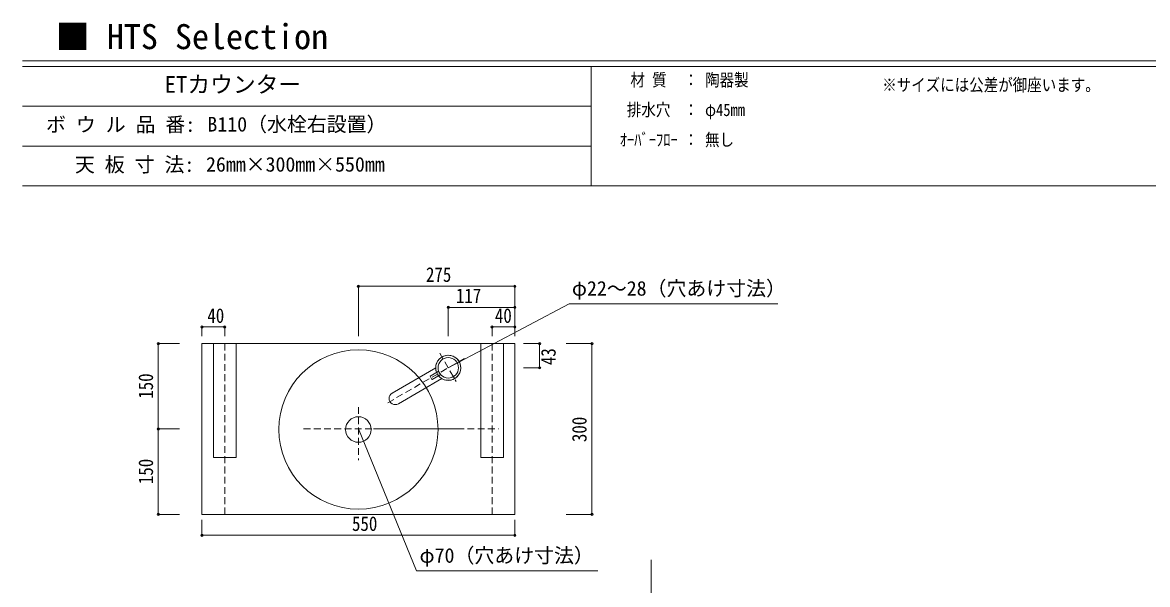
# Model space of a CAD drawing. Units: millimetres at full size, sheet at 1:10; details may follow other scales. Extents: x -749335 to 2004, y -1400 to 92633.
# Drawn here: x -2004 to -26, y 360 to 1347 of the extents above; entities that cross this region are included whole.
import ezdxf
from ezdxf.enums import TextEntityAlignment as Align

# ---------------------------------------------------------------- set-up
doc = ezdxf.new("R2010")
doc.units = ezdxf.units.MM
doc.header["$LTSCALE"] = 10
doc.header["$PDMODE"] = 32
doc.header["$PDSIZE"] = 4
doc.linetypes.add('DASHED1', pattern=[1.8, 1.2, -0.6])
for name, color, linetype, lineweight in [('2-0_アウトライン', 7, 'Continuous', 18), ('2-1_什器図', 7, 'Continuous', 15), ('F-0', 7, 'Continuous', 15)]:
    doc.layers.add(name, color=color, linetype=linetype, lineweight=lineweight)
doc.styles.add('ＭＳ ゴシック', font='')
doc.styles.get('ＭＳ ゴシック').set_extended_font_data('MS Gothic')

msp = doc.modelspace()

# ---------------------------------------------------------------- linework, layer by layer
at = {"layer": '2-0_アウトライン', "lineweight": 15}
for p, q in [((-1255.68, 740.67), (-1043.13, 853.21)), ((-1043.13, 853.21), (-676.47, 853.21)), ((-1156.26, 783.29), (-1688.65, 783.29)), ((-1668.65, 583.29), (-1668.65, 783.29)), ((-1668.65, 783.29), (-1628.65, 783.29)), ((-1628.65, 783.29), (-1628.65, 583.29)), ((-1198.65, 583.29), (-1198.65, 783.29)), ((-1198.65, 783.29), (-1158.65, 783.29)), ((-1158.65, 783.29), (-1158.65, 583.29)), ((-1277.68, 740.5), (-1354.25, 696.29)), ((-1287.66, 726.25), (-1273.42, 734.47)), ((-1266.83, 721.71), (-1343.4, 677.5)), ((-1287.69, 726.12), (-1284.29, 720.23)), ((-1284.16, 720.19), (-1269.92, 728.41)), ((-1244.68, 721.62), (-1246.68, 725.08)), ((-1311.77, 384.04), (-1413.65, 633.29)), ((-1386.82, 633.46), (-1228.55, 633.46)), ((-1628.65, 583.29), (-1668.65, 583.29)), ((-1158.65, 583.29), (-1198.65, 583.29)), ((-1311.77, 384.04), (-992.87, 384.04))]:
    msp.add_line(p, q, dxfattribs=at)
at = {"layer": '2-0_アウトライン', "color": 4, "lineweight": 9}
for p, q in [((-1255.65, 846.76), (-1255.65, 796.11)), ((-1138.65, 846.76), (-1255.65, 846.76)), ((-1138.65, 846.76), (-1138.65, 796.11)), ((-1765.43, 783.29), (-1728.15, 783.29)), ((-1765.43, 783.29), (-1765.43, 633.29)), ((-1003.1, 783.29), (-1048.56, 783.29)), ((-1003.1, 483.29), (-1003.1, 783.29)), ((-1765.43, 633.29), (-1765.43, 483.29)), ((-1765.43, 633.29), (-1728.15, 633.29)), ((-1765.43, 483.29), (-1728.15, 483.29)), ((-1003.1, 483.29), (-1048.56, 483.29))]:
    msp.add_line(p, q, dxfattribs=at)
at = {"layer": '2-0_アウトライン', "color": 4, "linetype": 'DASHED1', "lineweight": 9}
for p, q in [((-1648.65, 783.29), (-1648.65, 483.29)), ((-1178.65, 483.29), (-1178.65, 783.29)), ((-1270.59, 766.49), (-1241.97, 716.92)), ((-1413.65, 671.66), (-1413.65, 578.48)), ((-1509.94, 633.29), (-1167.12, 633.29))]:
    msp.add_line(p, q, dxfattribs=at)
at = {"layer": '2-0_アウトライン', "lineweight": 15}
for centre, radius in [((-1255.68, 740.67), 22), ((-1255.68, 740.67), 18), ((-1413.65, 632.29), 22.5)]:
    msp.add_circle(centre, radius, dxfattribs=at)
for centre, radius, start, end in [((-1255.68, 740.67), 22, 219.15413, 200.84587), ((-1273.92, 735.34), 1, 299.98431, 14.89927), ((-1287.61, 726.17), 0.1, 120, 210), ((-1284.21, 720.28), 0.1, 210, 300), ((-1269.42, 727.55), 1, 45.17918, 119.97949), ((-1348.82, 686.9), 10.85, 120, 300)]:
    msp.add_arc(centre, radius, start, end, dxfattribs=at)
at = {"layer": '2-0_アウトライン', "color": 6}
for p in [(-1255.65, 846.76), (-1138.65, 846.76), (-1765.43, 783.29), (-1003.1, 783.29), (-1765.43, 633.29), (-1765.43, 483.29), (-1003.1, 483.29)]:
    msp.add_point(p, dxfattribs=at)
at = {"layer": '2-1_什器図', "color": 4, "lineweight": 9}
for p, q in [((-1413.65, 883.84), (-1413.65, 796.11)), ((-1138.65, 883.84), (-1413.65, 883.84)), ((-1138.65, 883.84), (-1138.65, 796.11)), ((-1138.65, 846.76), (-1235.68, 846.76)), ((-1138.65, 846.76), (-1138.65, 796.11)), ((-1688.65, 812.56), (-1688.65, 796.11)), ((-1688.65, 812.56), (-1648.65, 812.56)), ((-1648.65, 812.56), (-1648.65, 796.11)), ((-1178.65, 812.56), (-1178.65, 796.11)), ((-1138.65, 812.56), (-1178.65, 812.56)), ((-1138.65, 812.56), (-1138.65, 796.11)), ((-1094.97, 783.29), (-1123.52, 783.29)), ((-1094.97, 783.29), (-1094.97, 740.67)), ((-1094.97, 740.67), (-1123.52, 740.67)), ((-1688.65, 446.43), (-1688.65, 473.71)), ((-1138.65, 446.43), (-1138.65, 473.71)), ((-1138.65, 446.43), (-1688.65, 446.43))]:
    msp.add_line(p, q, dxfattribs=at)
at = {"layer": '2-1_什器図', "color": 4, "linetype": 'DASHED1', "lineweight": 9}
msp.add_line((-1226.9, 757.29), (-1362.76, 678.85), dxfattribs=at)
at = {"layer": '2-1_什器図'}
for p, q in [((-1688.65, 483.29), (-1578.65, 483.29)), ((-1156.26, 483.29), (-1688.65, 483.29)), ((-1138.65, 483.29), (-1156.26, 483.29)), ((-898.91, -651.2), (-898.91, 403.3))]:
    msp.add_line(p, q, dxfattribs=at)
for points in [[(-1578.65, 783.29), (-1688.65, 783.29), (-1688.65, 483.29)], [(-1138.65, 483.29), (-1138.65, 783.29), (-1156.26, 783.29)]]:
    msp.add_lwpolyline(points, dxfattribs=at)
msp.add_circle((-1413.65, 632.29), 140, dxfattribs=at)
at = {"layer": '2-1_什器図', "color": 6}
for p in [(-1413.65, 883.84), (-1138.65, 883.84), (-1138.65, 846.76), (-1688.65, 812.56), (-1648.65, 812.56), (-1178.65, 812.56), (-1138.65, 812.56), (-1094.97, 783.29), (-1094.97, 740.67), (-1688.65, 446.43), (-1138.65, 446.43)]:
    msp.add_point(p, dxfattribs=at)
at = {"layer": 'F-0'}
for p, q in [((2004.07, 1280.07), (-2004.17, 1280.07)), ((2004.07, 1270.07), (-2004.17, 1270.07)), ((-1004.17, 1270.07), (-1004.17, 1060.07)), ((-1004.17, 1200.07), (-2004.17, 1200.07)), ((-1004.17, 1130.07), (-2004.17, 1130.07)), ((2004.07, 1060.07), (-2004.17, 1060.07))]:
    msp.add_line(p, q, dxfattribs=at)

# ---------------------------------------------------------------- texts
at = {"layer": '2-0_アウトライン', "style": 'ＭＳ ゴシック'}
for s, p in [('φ22～28（穴あけ寸法）', (-1038.33, 859.72)), ('φ70（穴あけ寸法）', (-1306.18, 390.56))]:
    msp.add_text(s, height=25.66, dxfattribs=at).set_placement(p, align=Align.BOTTOM_LEFT)
at = {"layer": '2-0_アウトライン', "style": 'ＭＳ ゴシック', "width": 0.85}
msp.add_text('117', height=25.66, dxfattribs=at).set_placement((-1242.17, 846.76), align=Align.BOTTOM_LEFT)
for s, p in [('150', (-1767.02, 686.36)), ('300', (-1004.78, 610.2)), ('150', (-1767.02, 536.36))]:
    msp.add_text(s, height=25.66, rotation=90, dxfattribs=at).set_placement(p, align=Align.BOTTOM_LEFT)
at = {"layer": '2-1_什器図', "style": 'ＭＳ ゴシック', "width": 0.85}
for s, p in [('275', (-1294.82, 883.94)), ('40', (-1679.18, 811.87)), ('40', (-1173.62, 811.87)), ('550', (-1424.9, 446.43))]:
    msp.add_text(s, height=25.66, dxfattribs=at).set_placement(p, align=Align.BOTTOM_LEFT)
msp.add_text('43', height=25.66, rotation=90, dxfattribs=at).set_placement((-1059.14, 745.4), align=Align.BOTTOM_LEFT)
at = {"layer": 'F-0', "style": 'ＭＳ ゴシック'}
for s, height, p in [('■ HTS Selection', 43.99, (-1945.82, 1287.22)), ('ETカウンター', 29.33, (-1754.17, 1215.07)), ('ボ ウ ル 品 番:', 25.66, (-1962.79, 1147.5)), ('B110（水栓右設置）', 25.66, (-1679.1, 1148.02)), ('天 板 寸 法:', 25.66, (-1911.97, 1077.14)), ('26mm×300mm×550mm', 25.66, (-1681.55, 1077.57))]:
    msp.add_text(s, height=height, dxfattribs=at).set_placement(p, align=Align.BOTTOM_LEFT)
at = {"layer": 'F-0', "style": 'ＭＳ ゴシック', "width": 0.85}
for s, p in [('材 質', (-935.42, 1228.82)), ('：', (-841.67, 1228.82)), ('陶器製', (-804.17, 1228.82)), ('※サイズには公差が御座います。', (-492.72, 1220.07)), ('排水穴', (-941.67, 1176.32)), ('：', (-841.67, 1176.32)), ('φ45mm', (-804.17, 1176.32)), ('ｵｰﾊﾞｰﾌﾛｰ', (-954.17, 1123.82)), ('：', (-841.67, 1123.82)), ('無し', (-804.17, 1123.82))]:
    msp.add_text(s, height=21.99, dxfattribs=at).set_placement(p, align=Align.BOTTOM_LEFT)

doc.saveas('drawing.dxf')
